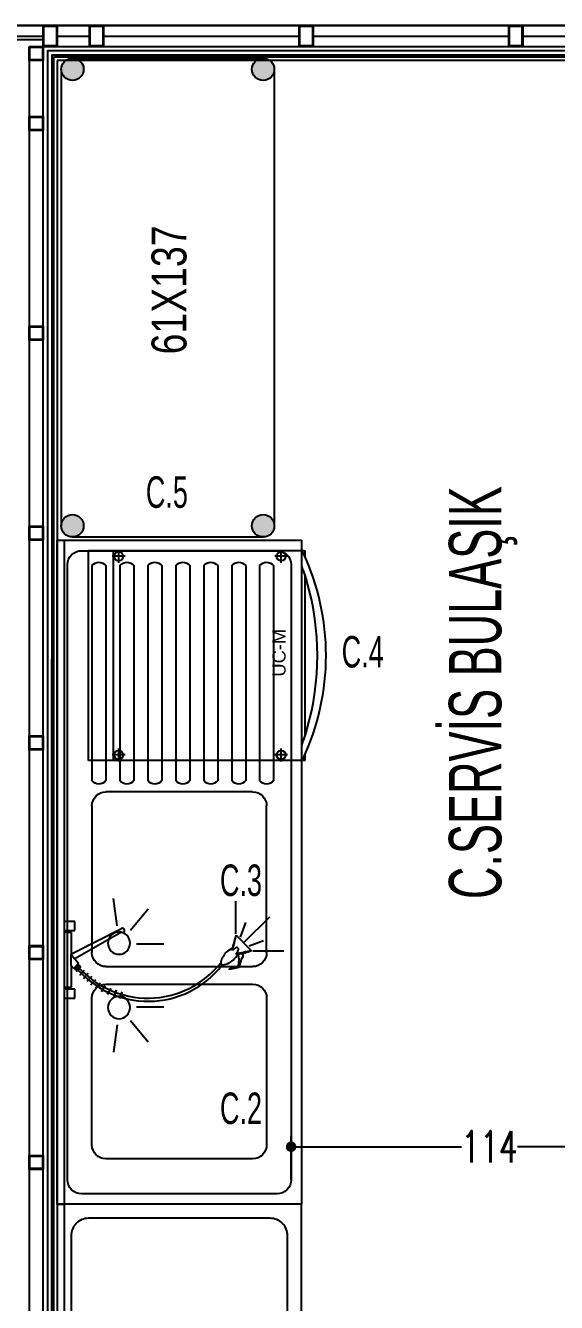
# Model space of a CAD drawing. Header units: centimetres. Extents: x 2289 to 5458, y 2057 to 4688.
# Drawn here: x 2665.5 to 2817.5, y 4135.1 to 4500.5 of the extents above; entities that cross this region are included whole.
import ezdxf
from ezdxf.lldxf.tags import DXFTag

# ---------------------------------------------------------------- set-up
doc = ezdxf.new("R2010")
doc.units = ezdxf.units.CM
doc.header["$LTSCALE"] = 50
doc.set_wipeout_variables(frame=1)
doc.linetypes.add('DASHDOT', pattern=[1, 0.5, -0.25, 0, -0.25])
for name, color, linetype in [('05-ALC', 11, 'Continuous'), ('BA_gor3', 163, 'Continuous'), ('BA_mat-alcipan-fx', 45, 'Continuous'), ('BA_mat-alcipan-wr', 91, 'Continuous'), ('BA_mat-izolasyon', 8, 'Continuous'), ('BA_mat-profil', 122, 'Continuous'), ('BA_mat-seramik', 41, 'Continuous'), ('MDPL-MAHAL NO', 5, 'Continuous')]:
    doc.layers.add(name, color=color, linetype=linetype)
doc.layers.add('GRC-Ekipman', color=4, linetype='Continuous', lineweight=25)
doc.styles.add('dim', font='simplex.shx', dxfattribs={"width": 0.7})
doc.styles.get("Standard").update_dxf_attribs({"font": 'arial.ttf'})
doc.styles.add('style1', font='turkce.shx', dxfattribs={"height": 100})
doc.styles.add('Tago_mahal', font='ARIALN.TTF')
doc.linetypes.add('BATTING', pattern='A,0.00254,-2.54,[134,ltypeshp.shx,S=2.54,R=0,X=-2.54,Y=0],-5.08,[134,ltypeshp.shx,S=2.54,R=180,X=2.54,Y=0],-2.54', length=10.16254)
tags = doc.linetypes.add('DASHED', pattern=[0.75, 0.5, -0.25]).pattern_tags.tags
tags[6:7] = [DXFTag(74, 4), DXFTag(75, 0), DXFTag(340, '0'), DXFTag(46, 1.0), DXFTag(50, 0.0), DXFTag(44, 0.0), DXFTag(45, 0.0)]
tags[4:5] = [DXFTag(74, 4), DXFTag(75, 0), DXFTag(340, '0'), DXFTag(46, 1.0), DXFTag(50, 0.0), DXFTag(44, 0.0), DXFTag(45, 0.0)]
doc.dimstyles.new('1_50', dxfattribs={"dimtxt": 9, "dimasz": 3, "dimexe": 3, "dimexo": 0, "dimgap": 1, "dimtad": 0, "dimdec": 0, "dimzin": 11, "dimtxsty": 'dim', "dimblk": 'DOT', "dimcen": 1.5, "dimdle": 1.25, "dimclrt": 2, "dimadec": 0, "dimazin": 0, "dimtfac": 1.25, "dimtdec": 0, "dimtix": 1, "dimtofl": 0, "dimtmove": 1, "dimatfit": 3, "dimldrblk": 'DOT', "dimfxl": 10, "dimfxlon": 1, "dimtolj": 1, "dimtzin": 0, "dimarcsym": 0})

# ---------------------------------------------------------------- blocks, each defined once
blk = doc.blocks.new('*U167')
blk.add_wipeout([(-4, 0), (0, 0), (0, 4), (-4, 4)])
for points in [[(-4, 0), (0, 0), (0, 4), (-4, 4)], [(-3.8, 0.2), (-0.2, 0.2), (-0.2, 3.8), (-3.8, 3.8)]]:
    blk.add_lwpolyline(points, close=True)
blk = doc.blocks.new('*U56')
blk.add_wipeout([(-4, 0), (0, 0), (0, 6), (-4, 6)])
for points in [[(-4, 0), (0, 0), (0, 6), (-4, 6)], [(-3.8, 0.2), (-0.2, 0.2), (-0.2, 5.8), (-3.8, 5.8)]]:
    blk.add_lwpolyline(points, close=True)
blk = doc.blocks.new('Evye2-Daml1. 190-70')
for p, q in [((0, 0), (-190, 0)), ((-190, 0), (-190, -2)), ((0, 0), (-190, 0)), ((-190, 0), (-190, -70)), ((0, -2), (0, 0)), ((0, -70), (0, 0)), ((-190, -2), (0, -2)), ((-7, -3), (-183, -3)), ((-187, -7), (-187, -63)), ((-3, -63), (-3, -7)), ((-183, -67), (-7, -67)), ((-190, -70), (0, -70))]:
    blk.add_line(p, q)
at = {"color": 251}
for p, q in [((-182.72, -10), (-121.23, -10)), ((-114, -10), (-72, -10)), ((-17, -10), (-59, -10)), ((-182.72, -14), (-121.23, -14)), ((-118, -56), (-118, -14)), ((-68, -14), (-68, -56)), ((-63, -14), (-63, -56)), ((-13, -56), (-13, -14)), ((-182.72, -18), (-121.23, -18)), ((-79.66, -17.24), (-87.47, -16.13)), ((-51.34, -17.24), (-43.53, -16.13)), ((-78.43, -21.05), (-84.53, -26.06)), ((-52.57, -21.05), (-46.47, -26.06)), ((-182.72, -22), (-121.23, -22)), ((-74.52, -22.71), (-74.52, -30.6)), ((-56.48, -22.71), (-56.48, -30.6)), ((-182.72, -26), (-121.23, -26)), ((-182.72, -30), (-121.23, -30)), ((-182.72, -34), (-121.23, -34)), ((-182.72, -38), (-121.23, -38)), ((-182.72, -42), (-121.23, -42)), ((-182.72, -46), (-121.23, -46)), ((-182.72, -50), (-121.23, -50)), ((-182.72, -54), (-121.23, -54)), ((-182.72, -58), (-121.23, -58)), ((-182.72, -62), (-121.23, -62)), ((-72, -60), (-114, -60)), ((-59, -60), (-17, -60))]:
    blk.add_line(p, q, dxfattribs=at)
for centre, start, end in [((-181.22, -12), 126.8699, 233.1301), ((-122.73, -12), 306.8699, 53.1301), ((-181.22, -20), 126.8699, 233.1301), ((-122.73, -20), 306.8699, 53.1301), ((-181.22, -28), 126.8699, 233.1301), ((-122.73, -28), 306.8699, 53.1301), ((-181.22, -36), 126.8699, 233.1301), ((-122.73, -36), 306.8699, 53.1301), ((-181.22, -44), 126.8699, 233.1301), ((-122.73, -44), 306.8699, 53.1301), ((-181.22, -52), 126.8699, 233.1301), ((-122.73, -52), 306.8699, 53.1301), ((-181.22, -60), 126.8699, 233.1301), ((-122.73, -60), 306.8699, 53.1301)]:
    blk.add_arc(centre, 2.5, start, end, dxfattribs=at)
for centre, start_param, end_param in [((-183, -7), 4.712389, 6.283185), ((-7, -7), 3.141593, 4.712389), ((-183, -63), 0, 1.570796), ((-7, -63), 1.570796, 3.141593)]:
    blk.add_ellipse(centre, major_axis=(-4, 0), ratio=1, start_param=start_param, end_param=end_param)
for centre, start_param, end_param in [((-114, -14), 4.712389, 6.283185), ((-72, -14), 3.141593, 4.712389), ((-59, -14), 4.712389, 6.283185), ((-17, -14), 3.141593, 4.712389), ((-114, -56), 0, 1.570796), ((-72, -56), 1.570796, 3.141593), ((-59, -56), 0, 1.570796), ((-17, -56), 1.570796, 3.141593)]:
    blk.add_ellipse(centre, major_axis=(-4, 0), ratio=1, start_param=start_param, end_param=end_param, dxfattribs=at)
for centre in [(-74.71, -17.74), (-56.29, -17.74)]:
    blk.add_ellipse(centre, major_axis=(-3.19, 0), ratio=1, dxfattribs=at)
blk = doc.blocks.new('UC-M')
for p, q in [((0, -61), (0, 0)), ((0, 0), (60, 0)), ((60, -61), (60, 0)), ((0, -61.71), (0, -61)), ((0, -61), (60, -61)), ((0, -62), (0, -61.71)), ((0, -62), (1.83, -62)), ((0.5, -61), (0.5, -61.01)), ((58.17, -62), (60, -62)), ((59.5, -61.01), (59.5, -61)), ((60, -61.71), (60, -61)), ((60, -61.71), (60, -62))]:
    blk.add_line(p, q)
at = {"linetype": 'DASHED'}
blk.add_line((60, -6.98), (0, -6.98), dxfattribs=at)
at = {"color": 251, "linetype": 'DASHDOT'}
for p, q in [((1.58, -10.45), (1.58, -6.75)), ((58.42, -10.45), (58.42, -6.75)), ((-0.27, -8.6), (3.43, -8.6)), ((56.57, -8.6), (60.27, -8.6)), ((1.58, -56.95), (1.58, -53.25)), ((58.42, -56.95), (58.42, -53.25)), ((-0.27, -55.1), (3.43, -55.1)), ((56.57, -55.1), (60.27, -55.1))]:
    blk.add_line(p, q, dxfattribs=at)
at = {"color": 251}
for p, q in [((0.5, -61.01), (0.5, -61.2)), ((0.5, -61.2), (0.5, -61.39)), ((7.19, -62), (9.15, -62)), ((9.15, -62), (50.85, -62)), ((50.85, -62), (52.82, -62)), ((59.5, -61.2), (59.5, -61.01)), ((59.5, -61.39), (59.5, -61.2))]:
    blk.add_line(p, q, dxfattribs=at)
at = {"color": 251, "linetype": 'DASHED'}
for centre in [(1.58, -8.6), (58.42, -8.6), (1.58, -55.1), (58.42, -55.1)]:
    blk.add_circle(centre, 1.3, dxfattribs=at)
at = {"color": 251}
for centre, radius, start, end in [((30, 1.66), 69.62, 244.9249, 295.0756), ((23, -13.3), 51.2, 248.6872, 254.2621), ((23, -13.3), 51.2, 248.8367, 254.2604), ((37, -13.3), 51.2, 285.7396, 291.1635), ((37, -13.3), 51.2, 285.7378, 291.313), ((30, 11.54), 77.01, 254.2621, 285.7379)]:
    blk.add_arc(centre, radius, start, end, dxfattribs=at)
at = {"color": 251, "linetype": 'DASHED'}
for p in [(0.03, -8.6), (0.03, -55.1)]:
    blk.add_point(p, dxfattribs=at)
at = {"layer": 'GRC-Ekipman', "color": 4}
blk.add_text('UC-M', height=3.75, dxfattribs=at).set_placement((23.97, -56.37))
blk = doc.blocks.new('ÖN YIKAMA DUŞ')
at = {"linetype": 'Continuous'}
for p, q in [((0, 0), (0, -4.35)), ((3.67, 0), (0, 0)), ((3.67, -4.35), (3.67, 0)), ((4.49, 0), (4.49, -2.99)), ((26.89, 0), (4.49, 0)), ((26.89, -2.99), (26.89, 0)), ((27.71, 0), (27.71, -4.35)), ((31.38, 0), (27.71, 0)), ((31.38, -4.35), (31.38, 0)), ((0, -4.35), (3.67, -4.35)), ((4.49, -0.7), (3.67, -0.7)), ((4.49, -2.2), (3.67, -2.2)), ((4.49, -2.99), (13.36, -2.99)), ((10.88, -5.04), (12.97, -7.03)), ((11.47, -4.74), (13.56, -6.73)), ((11.87, -4.24), (13.96, -6.23)), ((12.17, -3.94), (13.42, -2.95)), ((12.17, -3.94), (14.26, -5.93)), ((13.42, -2.95), (17.9, -2.95)), ((17.9, -2.95), (14.26, -5.93)), ((17.85, -2.99), (26.89, -2.99)), ((27.71, -0.7), (26.89, -0.7)), ((27.71, -2.2), (26.89, -2.2)), ((27.71, -4.35), (31.38, -4.35)), ((6.9, -9.52), (8.99, -11.51)), ((8.09, -7.92), (10.18, -9.91)), ((9.39, -6.43), (11.47, -8.42)), ((2.71, -15.27), (5.13, -16.83)), ((4.22, -12.9), (6.3, -14.89)), ((5.51, -11.01), (7.6, -13)), ((0.73, -20.45), (3.44, -21.44)), ((1.71, -17.76), (4.14, -19.32)), ((-0.06, -22.84), (2.64, -23.83))]:
    blk.add_line(p, q, dxfattribs=at)
at = {"color": 251, "linetype": 'Continuous'}
for p, q in [((26.98, -23.52), (16.13, -4.4)), ((18.14, -2.99), (28.48, -23.52)), ((11.72, -67.63), (11.99, -67.57)), ((12.58, -71.55), (11.72, -67.63)), ((11.99, -67.57), (13.17, -71.33)), ((15.85, -72.41), (12.58, -71.55)), ((13.17, -71.33), (16.01, -71.66)), ((17.14, -73.32), (15.85, -72.41)), ((16.01, -71.66), (17.94, -71.23)), ((18.05, -73), (17.14, -73.32)), ((25.75, -70.37), (19.36, -76.69)), ((24.97, -72.13), (30.97, -74.38)), ((26.32, -70.32), (39.69, -70.32)), ((19.41, -77.24), (19.41, -89.86)), ((21.36, -75.73), (23.62, -81.6)), ((23.01, -73.78), (33.23, -84.15))]:
    blk.add_line(p, q, dxfattribs=at)
at = {"linetype": 'Continuous'}
for centre, radius, start, end in [((37.03, -34.39), 38.31, 129.0428, 232.3369), ((38.16, -34.28), 38.13, 130.3173, 231.5585)]:
    blk.add_arc(centre, radius, start, end, dxfattribs=at)
at = {"color": 251, "linetype": 'Continuous'}
for centre, radius, start, end in [((27.73, -23.9), 0.838, 153.2717, 26.7283), ((14.56, -65.02), 0.878, 134.1304, 188.0124), ((20.04, -64.25), 6.42, 188.0124, 207.313), ((14.56, -65.02), 0.878, 80.2485, 134.1304), ((26.8, -60.75), 14.03, 207.313, 216.9944), ((13.62, -70.48), 6.42, 60.9479, 80.2485), ((9.92, -77.13), 14.03, 51.2665, 60.9479), ((-2.2, -81.94), 26.17, 29.9355, 37.0189), ((32.31, -51.98), 23.99, 225.8417, 233.2402), ((96.22, -54.12), 80.11, 192.3119, 196.3602), ((-87.91, -95.91), 108.97, 10.1631, 13.6355), ((22.16, -65.75), 6.11, 227.097, 246.8677), ((16.11, -72.95), 5.32, 28.8119, 50.0063), ((46.71, 29.79), 102.33, 254.5947, 258.178), ((19.9, -70.5), 0.878, 260.2485, 314.1304), ((2.73, -141.7), 74.94, 72.112, 76.2975), ((19.9, -70.5), 0.878, 314.1304, 8.0124)]:
    blk.add_arc(centre, radius, start, end, dxfattribs=at)
blk = doc.blocks.new('Sıyırma-120')
at = {"layer": 'GRC-Ekipman'}
h = blk.add_hatch(color=256, dxfattribs=at)
edge = h.paths.add_edge_path()
edge.add_arc((2507.94, 5013.77), 10, 90, 450)
edge = h.paths.add_edge_path(flags=16)
edge.add_arc((2507.94, 5013.77), 8.5, 90, 450)
for p, q in [((2472.94, 5073.77), (2474.94, 5073.77)), ((2474.94, 5073.77), (2474.94, 4953.77))]:
    blk.add_line(p, q, dxfattribs=at)
blk.add_lwpolyline([(2542.94, 4953.77), (2542.94, 5073.77), (2472.94, 5073.77), (2472.94, 4953.77)], close=True, dxfattribs=at)
blk.add_lwpolyline([(2538.94, 4962.77), (2538.94, 5064.77, 0.414214), (2533.94, 5069.77), (2481.94, 5069.77, 0.414214), (2476.94, 5064.77), (2476.94, 4962.77, 0.414214), (2481.94, 4957.77), (2533.94, 4957.77, 0.414214)], format="xyb", close=True, dxfattribs=at)
for radius in [10, 8.5]:
    blk.add_circle((2507.94, 5013.77), radius, dxfattribs=at)
for centre, start, end in [((2512.19, 5013.77), 0, 180), ((2503.69, 5013.77), 180, 0)]:
    blk.add_arc(centre, 4.25, start, end, dxfattribs=at)
blk = doc.blocks.new('istif rafı137')
at = {"layer": 'GRC-Ekipman'}
h = blk.add_hatch(color=256, dxfattribs=at)
h.paths.add_polyline_path([(2689.5, 4686.53, 1), (2695.9, 4686.53, 1)])
h.paths.add_polyline_path([(2695.9, 4631.93, 1), (2689.5, 4631.93, 1)])
h = blk.add_hatch(color=256, dxfattribs=at)
h.paths.add_polyline_path([(2820.1, 4686.53, 1), (2826.5, 4686.53, 1)])
h.paths.add_polyline_path([(2820.1, 4631.93, 1), (2826.5, 4631.93, 1)])
for p, q in [((2823.3, 4689.73), (2692.7, 4689.73)), ((2689.5, 4686.53), (2689.5, 4631.93)), ((2826.5, 4686.53), (2826.5, 4631.93)), ((2823.3, 4628.73), (2692.7, 4628.73))]:
    blk.add_line(p, q, dxfattribs=at)
for centre in [(2692.7, 4686.53), (2823.3, 4686.53), (2692.7, 4631.93), (2823.3, 4631.93)]:
    blk.add_circle(centre, 3.2, dxfattribs=at)
at = {"layer": 'GRC-Ekipman', "style": 'style1', "width": 0.8}
blk.add_text('61X137', height=10, dxfattribs=at).set_placement((2741.74, 4653.89))
blk = doc.blocks.new('_Dot')
at = {"color": 0, "linetype": 'ByBlock', "lineweight": -2}
blk.add_line((-0.5, 0), (-1, 0), dxfattribs=at)
at = {"color": 0, "linetype": 'ByBlock', "const_width": 0.5}
blk.add_lwpolyline([(-0.25, 0, 1), (0.25, 0, 1)], format="xyb", close=True, dxfattribs=at)
blk = doc.blocks.new('*D248')
at = {"color": 0, "lineweight": -2, "transparency": 16777216}
for p, q in [((2855.19, 4189.7), (2855.19, 4176.7)), ((2741.57, 4170.23), (2741.57, 4182.7)), ((2744.57, 4179.7), (2790.33, 4179.7)), ((2852.19, 4179.7), (2806.43, 4179.7))]:
    blk.add_line(p, q, dxfattribs=at)
at = {"layer": 'Defpoints', "color": 0, "transparency": 16777216}
for p in [(2855.19, 4202.24), (2741.57, 4179.7), (2741.57, 4170.23)]:
    blk.add_point(p, dxfattribs=at)
at = {"color": 0, "lineweight": -2, "transparency": 16777216, "xscale": 3, "yscale": 3, "zscale": 3, "rotation": 180}
blk.add_blockref('_Dot', (2741.57, 4179.7), dxfattribs=at)
at = {"color": 0, "lineweight": -2, "transparency": 16777216, "xscale": 3, "yscale": 3, "zscale": 3}
blk.add_blockref('_Dot', (2855.19, 4179.7), dxfattribs=at)
at = {"color": 2, "transparency": 16777216, "insert": (2798.38, 4179.7), "char_height": 9, "attachment_point": 5, "style": 'dim'}
blk.add_mtext('\\A1;114', dxfattribs=at)

msp = doc.modelspace()

# ---------------------------------------------------------------- linework, layer by layer
at = {"layer": '05-ALC', "linetype": 'Continuous', "ltscale": 10}
msp.add_line((2673.07, 4115.73), (2673.07, 4319.1), dxfattribs=at)
at = {"layer": 'BA_gor3'}
for points in [[(3053.14, 4500.48), (2619.97, 4500.48)], [(2666.57, 4490.48), (2666.57, 4043.23)]]:
    msp.add_lwpolyline(points, dxfattribs=at)
at = {"layer": 'BA_mat-alcipan-fx'}
msp.add_line((2619.97, 4500.48), (3644.57, 4500.48), dxfattribs=at)
at = {"layer": 'BA_mat-alcipan-wr'}
for points in [[(3122.06, 4493.23), (3122.07, 4428.17), (3054.34, 4428.23), (3054.39, 4493.23), (2671.82, 4493.23), (2671.82, 4114.48), (2671.82, 4114.48), (2671.82, 4039.23)], [(3123.31, 4491.98), (3123.32, 4426.92), (3053.08, 4426.98), (3053.14, 4491.98), (2673.07, 4491.98), (2673.07, 4115.73), (2673.07, 4115.73), (2673.07, 4040.48)]]:
    msp.add_lwpolyline(points, dxfattribs=at)
at = {"layer": 'BA_mat-izolasyon', "linetype": 'BATTING', "ltscale": 0.003}
msp.add_line((2619.97, 4497.48), (3641.57, 4497.48), dxfattribs=at)
at = {"layer": 'BA_mat-seramik'}
for p, q in [((3052.64, 4491.48), (2673.57, 4491.48)), ((2673.57, 4491.48), (2673.57, 4116.23)), ((3051.64, 4490.48), (2674.57, 4490.48)), ((2674.57, 4490.48), (2674.57, 4117.23))]:
    msp.add_line(p, q, dxfattribs=at)

# ---------------------------------------------------------------- block references
at = {"rotation": 90}
msp.add_blockref('istif rafı137', (7365.5, 1664.66), dxfattribs=at)
msp.add_blockref('Sıyırma-120', (201.64, -910.54))
at = {"layer": 'GRC-Ekipman', "xscale": -1, "rotation": 90}
msp.add_blockref('Evye2-Daml1. 190-70', (2674.57, 4163.23), dxfattribs=at)
at = {"layer": 'GRC-Ekipman', "rotation": 90}
msp.add_blockref('UC-M', (2683.62, 4290.23), dxfattribs=at)
at = {"layer": 'GRC-Ekipman', "xscale": 0.7, "yscale": 0.7, "zscale": 0.7, "rotation": 90}
msp.add_blockref('ÖN YIKAMA DUŞ', (2676.57, 4222.2), dxfattribs=at)

# ---------------------------------------------------------------- texts
at = {"layer": 'MDPL-MAHAL NO', "style": 'Tago_mahal', "width": 0.75}
for s, p in [('C.5', (2700, 4362.5)), ('C.4', (2756.05, 4316.83)), ('C.3', (2721.21, 4251.44)), ('C.2', (2721.21, 4186.2))]:
    msp.add_text(s, height=9, dxfattribs=at).set_placement(p)
msp.add_text('C.SERVİS BULAŞIK', height=15, rotation=90, dxfattribs=at).set_placement((2801.75, 4250.55))

# ---------------------------------------------------------------- dimensions: what is measured, and where the dimension line sits
dim = msp.add_linear_dim(base=(2741.57, 4179.7), p1=(2855.19, 4202.24), p2=(2741.57, 4170.23), dimstyle='1_50')
dim.commit()
dim.dimension.update_dxf_attribs({"geometry": '*D248', "text_midpoint": (2798.38, 4179.7)})

# ---------------------------------------------------------------- next in the draw order: block references
at = {"layer": 'BA_mat-profil', "xscale": -1, "rotation": 180}
for p in [(2670.57, 4494.48), (2670.57, 4474.48), (2670.57, 4414.48), (2670.57, 4357.23), (2670.57, 4297.23), (2670.57, 4237.23), (2670.57, 4177.23)]:
    msp.add_blockref('*U167', p, dxfattribs=at)

# ---------------------------------------------------------------- next in the draw order: linework, layer by layer
at = {"layer": 'BA_mat-alcipan-wr'}
msp.add_lwpolyline([(2670.57, 4039.23), (2670.57, 4113.23), (2670.57, 4113.23), (2670.57, 4494.48), (3055.64, 4494.48), (3055.59, 4429.48), (3120.82, 4429.42), (3120.81, 4494.48)], dxfattribs=at)

# ---------------------------------------------------------------- next in the draw order: block references
at = {"layer": 'BA_mat-profil', "xscale": -1, "rotation": 180}
for p in [(2674.57, 4500.48), (2687.87, 4500.48), (2747.87, 4500.48), (2807.87, 4500.48)]:
    msp.add_blockref('*U56', p, dxfattribs=at)

# ---------------------------------------------------------------- next in the draw order: linework, layer by layer
at = {"layer": 'BA_gor3'}
msp.add_lwpolyline([(2619.97, 4496.48), (2670.57, 4496.48)], dxfattribs=at)

doc.saveas('drawing.dxf')
